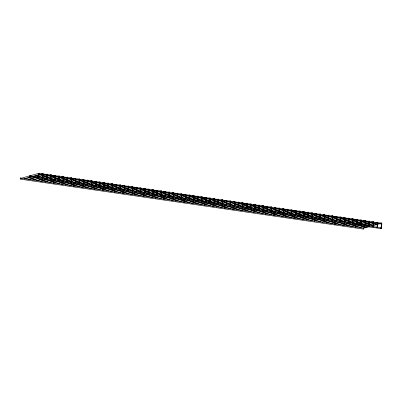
<?xml version="1.0" encoding="UTF-8"?>
<svg xmlns="http://www.w3.org/2000/svg" width="402" height="402" viewBox="0 0 402 402"><rect width="100%" height="100%" fill="white"/><g stroke="black" fill="none" stroke-linecap="round" stroke-linejoin="round"><path stroke-width="0.6" d="M33.044 179.865L32.748 180.111L38.416 178.573L38.803 173.599M38.366 178.227L38.748 178.282L39.185 173.654M41.637 173.875L42.959 173.503L43.235 173.739L42.718 178.885L42.446 178.82L42.893 173.92M45.13 174.634L47.039 174.101L47.315 174.332L46.908 179.473L46.526 179.418L46.843 174.433L47.114 174.473M49.798 175.061L51.119 174.694L51.396 174.925L50.878 180.071L50.602 180.011L50.923 175.026L51.195 175.066M54.803 180.654L55.004 175.619L55.275 175.659M54.682 180.604L55.064 180.659L55.506 176.031L55.2 175.287L44.486 178.282M58.883 181.247L59.084 176.212L59.355 176.252M58.762 181.196L59.144 181.252L59.556 176.111L59.28 175.88L57.958 176.252M52.647 179.473L63.355 176.473L63.662 177.171L63.225 181.85L62.843 181.789L63.164 176.81L63.436 176.85M65.677 177.563L67.435 177.071L67.717 177.302L67.305 182.443L66.923 182.387L67.245 177.403L67.516 177.443M69.611 178.197L71.516 177.664L71.797 177.895L71.385 183.036L71.003 182.98L71.325 177.996M75.204 183.624L75.405 178.588L75.676 178.629M75.084 183.573L75.465 183.629L75.903 179.001L75.596 178.257L65.476 181.091M68.521 181.97L79.676 178.85L79.983 179.599L79.546 184.222L79.164 184.166L79.485 179.186L79.757 179.222M81.998 179.94L83.757 179.448L84.038 179.679L83.626 184.819L83.244 184.764L83.566 179.779L83.837 179.82M86.52 180.408L87.837 180.041L88.113 180.272L87.601 185.417L87.324 185.357L87.646 180.372L87.917 180.413M91.52 186L91.726 180.965L91.998 181.006M91.405 185.95L91.787 186.005L92.224 181.377L91.917 180.634L81.35 183.588M95.601 186.593L95.807 181.558L96.073 181.598M95.485 186.543L95.867 186.598L96.274 181.458L95.998 181.227L94.676 181.598M89.51 184.779L100.078 181.82L100.384 182.568L99.947 187.196L99.565 187.136L99.887 182.156L100.153 182.191M102.837 182.784L104.158 182.418L104.435 182.649L103.917 187.794L103.646 187.734L103.967 182.749L104.234 182.789M97.525 186.005L108.238 183.01L108.54 183.704L108.108 188.382L107.721 188.327L108.043 183.342L108.314 183.382M110.997 183.975L112.319 183.603L112.595 183.835L112.078 188.98L111.801 188.92L112.123 183.935L112.394 183.975M116.002 189.563L116.203 184.533L116.474 184.568M115.882 189.513L116.263 189.568L116.675 184.428L116.399 184.196L114.49 184.729M119.158 185.161L120.479 184.794L120.756 185.026L120.238 190.171L119.962 190.111L120.283 185.126L120.555 185.166M113.846 188.382L124.555 185.387L124.861 186.131L124.424 190.759L124.042 190.704L124.364 185.719L124.635 185.759M127.318 186.347L128.635 185.98L128.916 186.211L128.399 191.357L128.122 191.297L128.444 186.312L128.715 186.352M132.323 191.94L132.524 186.905L132.796 186.945M132.203 191.89L132.585 191.945L133.022 187.317L132.715 186.573L122.007 189.573M136.404 192.533L136.605 187.503L136.876 187.538M136.283 192.483L136.665 192.538L137.077 187.402L136.796 187.166L135.479 187.538M130.168 190.759L140.876 187.764L141.182 188.508L140.745 193.136L140.363 193.081L140.685 188.096L140.956 188.136M143.64 188.724L144.956 188.357L145.233 188.588L144.72 193.734L144.444 193.674L144.765 188.689L145.037 188.729M138.323 191.945L149.036 188.95L149.343 189.694L148.906 194.322L148.524 194.266L148.846 189.282L149.117 189.322M152.72 194.91L152.926 189.875L153.197 189.915M152.604 194.859L152.986 194.915L153.393 189.774L153.117 189.543L151.795 189.915M146.484 193.136L157.197 190.141L157.504 190.885L157.066 195.513L156.685 195.452L157.132 190.553M159.514 191.226L161.277 190.734L161.554 190.965L161.147 196.106L160.765 196.05L161.086 191.066L161.353 191.106M163.594 191.819L165.358 191.327L165.634 191.558L165.227 196.699L164.845 196.643L165.162 191.659L165.433 191.699M169.041 197.287L169.242 192.251L169.513 192.292M168.92 197.236L169.307 197.292L169.714 192.151L169.438 191.92L167.674 192.412M173.121 197.879L173.322 192.849L173.594 192.885M173.001 197.829L173.383 197.884L173.825 193.261L173.518 192.513M167.473 195.94L177.599 193.111L177.9 193.854L177.463 198.482L177.081 198.427L177.403 193.442L177.674 193.483M180.357 194.071L181.674 193.704L181.955 193.935L181.438 199.08L181.161 199.02L181.609 194.116M175.187 197.251L185.754 194.297L186.061 195.04L185.623 199.668L185.242 199.613L185.563 194.628L185.835 194.668M189.442 200.256L189.643 195.221L189.915 195.261M189.322 200.206L189.704 200.261L190.116 195.121L189.834 194.89L188.518 195.261M193.523 200.849L193.724 195.819L193.995 195.859M193.402 200.799L193.784 200.859L194.221 196.231L193.915 195.483L183.347 198.442M196.678 196.447L197.995 196.081L198.276 196.312L197.759 201.457L197.482 201.397L197.804 196.412L198.075 196.452M191.367 199.668L202.075 196.673L202.382 197.417L201.945 202.045L201.563 201.99L201.884 197.005L202.156 197.045M204.839 197.638L206.156 197.266L206.432 197.498L205.919 202.643L205.643 202.583L206.065 197.699M199.523 200.859L210.236 197.859L210.542 198.608L210.105 203.231L209.723 203.176L210.045 198.196L210.316 198.231M212.995 198.824L214.316 198.457L214.593 198.688L214.075 203.834L213.804 203.774L214.125 198.789L214.392 198.829M207.683 202.045L218.397 199.05L218.703 199.794L218.266 204.422L217.884 204.367L218.206 199.382L218.472 199.422M221.155 200.01L222.477 199.643L222.753 199.874L222.236 205.02L221.964 204.96L222.281 199.975L222.552 200.015M226.16 205.603L226.361 200.568L226.633 200.608M226.04 205.553L226.426 205.608L226.834 200.467L226.557 200.236L224.648 200.769M230.24 206.196L230.441 201.166L230.713 201.201M230.12 206.146L230.507 206.206L230.914 201.065L230.637 200.829L229.316 201.201M232.808 201.96L234.718 201.427L234.994 201.658L234.582 206.799L234.2 206.744L234.522 201.759L234.793 201.799M237.476 202.387L238.798 202.02L239.074 202.251L238.662 207.392L238.28 207.337L238.602 202.352L229.934 204.894M232.165 205.608L242.873 202.613L243.18 203.357L242.743 207.985L242.361 207.929L242.682 202.945L242.954 202.985M246.562 208.573L246.763 203.543L247.034 203.578M246.441 208.522L246.823 208.578L247.235 203.437L246.954 203.206L245.637 203.578M250.642 209.166L250.843 204.136L251.114 204.176M250.521 209.12L250.903 209.176L251.34 204.548L251.034 203.804L240.326 206.799M253.355 204.889L255.114 204.397L255.396 204.628L254.984 209.769L254.602 209.713L254.923 204.729L255.195 204.769M257.29 205.522L259.195 204.99L259.476 205.221L259.064 210.362L258.682 210.306L259.004 205.321L259.275 205.362M261.516 206.075L263.275 205.583L263.551 205.814L263.144 210.955L262.762 210.899L263.084 205.914L263.355 205.955M266.958 211.542L267.164 206.512L267.436 206.548M266.843 211.492L267.224 211.547L267.631 206.412L267.355 206.176L266.039 206.548M271.038 212.135L271.244 207.105L271.511 207.146M270.923 212.09L271.305 212.145L271.742 207.517L271.435 206.774L261.31 209.603M274.194 207.733L275.516 207.367L275.792 207.598L275.275 212.743L275.003 212.683L275.325 207.698L275.591 207.739M269.028 210.914L279.596 207.96L279.903 208.703L279.465 213.331L279.083 213.276L279.405 208.291L279.671 208.331M282.355 208.924L283.676 208.553L283.953 208.784L283.435 213.934L283.159 213.869L283.48 208.884L283.752 208.924M287.36 214.512L287.561 209.482L287.832 209.522M287.239 214.462L287.626 214.522L288.063 209.894L287.757 209.146L277.189 212.105M290.515 210.11L291.837 209.743L292.113 209.975L291.596 215.12L291.319 215.06L291.741 210.176M285.204 213.331L295.917 210.336L296.219 211.03L295.782 215.708L295.4 215.653L295.721 210.668L295.993 210.708M298.676 211.301L299.992 210.929L300.274 211.161L299.756 216.306L299.48 216.246L299.802 211.261L300.073 211.301M303.681 216.889L303.882 211.859L304.153 211.894M303.56 216.839L303.942 216.894L304.379 212.271L304.073 211.522L293.365 214.522M307.761 217.482L307.962 212.452L308.233 212.492M307.641 217.437L308.022 217.492L308.434 212.351L308.153 212.12L306.837 212.487M310.329 213.246L312.233 212.713L312.515 212.944L312.103 218.085L311.721 218.03L312.042 213.045L312.314 213.085M314.997 213.673L316.314 213.306L316.595 213.537L316.078 218.683L315.801 218.623L316.248 213.718M318.49 214.432L320.394 213.899L320.67 214.13L320.263 219.271L319.881 219.216L320.203 214.231L320.474 214.271M324.082 219.859L324.283 214.829L324.555 214.864M323.962 219.809L324.344 219.869L324.751 214.728L324.474 214.492L323.158 214.864M328.158 220.452L328.364 215.422L328.635 215.462M328.042 220.407L328.424 220.462L328.861 215.834L328.555 215.09L317.841 218.085M331.313 216.05L332.635 215.683L332.911 215.914L332.394 221.06L332.122 220.999L332.444 216.015L332.71 216.055M326.002 219.271L336.715 216.276L337.022 217.02L336.585 221.648L336.203 221.592L336.524 216.608L336.791 216.648M339.474 217.241L340.796 216.869L341.072 217.1L340.554 222.251L340.283 222.185L340.6 217.206L340.871 217.241M344.479 222.829L344.68 217.799M344.358 222.783L344.745 222.839L345.152 217.698L344.876 217.467L342.966 218M338.831 220.889L348.956 218.06L349.258 218.753L348.825 223.432L348.439 223.376L348.76 218.392L349.031 218.432M341.881 221.773L353.036 218.653L353.338 219.397L352.901 224.025L352.519 223.969L352.84 218.984L353.112 219.025M355.353 219.738L357.112 219.246L357.393 219.477L356.981 224.617L356.599 224.562L356.921 219.577L357.192 219.618M360.8 225.205L361.001 220.175L361.272 220.211M360.679 225.155L361.061 225.21L361.473 220.075L361.192 219.839L359.875 220.211M364.88 225.798L365.081 220.768L365.353 220.809M364.76 225.753L365.142 225.808L365.579 221.18L365.272 220.437L354.705 223.391M368.036 221.396L369.353 221.03L369.634 221.261L369.116 226.406L368.84 226.346L369.162 221.361L369.433 221.401M362.865 224.577L373.433 221.623L373.739 222.366L373.302 226.994L372.92 226.939L373.242 221.954L373.513 221.994M376.197 222.587L377.513 222.216L377.795 222.447L377.277 227.597L377.001 227.532L377.322 222.547L377.594 222.587M38.481 178.277L38.376 177.91L38.301 178.719L381.016 228.622L381.518 223.502M381.081 228.125L381.463 228.185L381.9 223.557M24.859 178.96L24.617 178.639L24.718 179.001L32.924 176.704M28.798 179.599L28.838 179.191L28.798 179.599L36.562 177.423M36.959 180.784L36.994 180.377L36.959 180.784L42.964 179.106M41.205 181.051L40.909 181.297L46.456 179.86M45.119 181.97L45.155 181.568L45.119 181.97L51.124 180.292M49.366 182.242L49.069 182.488L55.059 180.925M53.28 183.161L53.315 182.754L53.28 183.161L59.28 181.478M57.566 183.578L57.184 183.523L57.36 183.754L63.36 182.076M61.436 184.347L61.476 183.945L61.436 184.347L67.441 182.669M65.516 184.94L65.556 184.538L65.516 184.94L71.521 183.262M69.596 185.538L69.636 185.131L69.596 185.538L75.601 183.855M73.888 185.955L73.506 185.9L73.677 186.131L79.681 184.453M77.757 186.724L77.797 186.322L77.757 186.724L83.762 185.046M82.048 187.146L81.666 187.091L81.837 187.317L87.842 185.639M85.917 187.915L85.958 187.508L85.917 187.915L91.782 186.272M90.209 188.332L89.827 188.277L89.998 188.508L96.445 186.704M94.078 189.101L94.118 188.694L94.078 189.101L99.937 187.463M98.369 189.518L97.987 189.463L98.158 189.694L104.605 187.89M102.239 190.287L102.274 189.885L102.239 190.287L107.656 188.774M106.53 190.709L106.143 190.654L106.319 190.885L112.766 189.081M110.54 191.437L110.294 191.111L110.399 191.478L115.816 189.96M114.686 191.895L114.304 191.839L114.48 192.071L120.927 190.267M118.555 192.664L118.595 192.262L118.555 192.664L123.977 191.151M122.635 193.261L122.675 192.854L122.635 193.261L128.64 191.578M126.886 193.528L126.59 193.774L132.137 192.337M130.796 194.447L130.836 194.04L130.796 194.447L136.801 192.769M135.047 194.714L134.745 194.96L140.74 193.402M138.956 195.633L138.997 195.231L138.956 195.633L144.961 193.955M143.202 195.905L142.906 196.151L148.454 194.714M147.117 196.824L147.157 196.417L147.117 196.824L153.122 195.146M151.408 197.241L151.026 197.186L151.197 197.417L157.202 195.739M155.418 197.97L155.172 197.648L155.278 198.01L161.282 196.332M159.569 198.432L159.187 198.377L159.358 198.603L165.363 196.925M163.438 199.201L163.473 198.794L163.438 199.201L169.443 197.518M167.729 199.618L167.343 199.563L167.518 199.794L173.523 198.116M171.599 200.387L171.634 199.985L171.599 200.387L177.599 198.709M175.679 200.98L175.714 200.578L175.679 200.98L182.126 199.176M179.754 201.578L179.794 201.171L179.754 201.578L185.618 199.935M184.046 201.995L183.664 201.94L183.835 202.171L189.839 200.487M188.056 202.724L187.814 202.397L187.915 202.764L193.779 201.126M192.206 203.186L191.824 203.126L191.995 203.357L198.442 201.553M196.216 203.914L195.975 203.588L196.075 203.95L201.492 202.437M200.156 204.548L200.196 204.141L200.156 204.548L206.603 202.744M204.236 205.141L204.276 204.734L204.236 205.141L209.653 203.623M208.316 205.734L208.357 205.332L208.316 205.734L214.321 204.055M212.537 206.286L212.291 205.965L212.397 206.326L217.814 204.814M216.477 206.924L216.512 206.517L216.477 206.924L222.482 205.241M220.723 207.191L220.427 207.437L225.974 206M224.638 208.11L224.673 207.703L224.638 208.11L230.642 206.432M228.718 208.703L228.753 208.301L228.718 208.703L234.135 207.191M232.798 209.296L232.833 208.894L232.798 209.296L238.798 207.618M237.085 209.718L236.703 209.663L236.873 209.894L242.878 208.211M240.954 210.487L240.994 210.08L240.954 210.487L246.959 208.809M251.039 209.402L245.034 211.08L244.863 210.849L245.245 210.904M249.114 211.673L249.155 211.271L249.114 211.673L255.119 209.995M253.406 212.095L253.024 212.04L253.195 212.271L259.2 210.588M257.275 212.864L257.315 212.457L257.275 212.864L263.28 211.181M261.566 213.281L261.184 213.226L261.355 213.457L267.802 211.653M265.436 214.05L265.476 213.648L265.436 214.05L271.3 212.412M269.727 214.472L269.345 214.417L269.516 214.643L275.521 212.965M273.737 215.201L273.491 214.874L273.596 215.241L279.455 213.598M277.888 215.658L277.506 215.603L277.676 215.834L284.264 213.99M281.757 216.427L281.792 216.02L281.757 216.427L287.174 214.909M285.837 217.02L285.872 216.618L285.837 217.02L292.284 215.216M289.917 217.613L289.953 217.211L289.917 217.613L295.334 216.1M293.998 218.211L294.033 217.804L293.998 218.211L300.445 216.407M298.214 218.763L297.972 218.437L298.073 218.804L303.495 217.286M302.153 219.397L302.193 218.995L302.153 219.397L308.158 217.718M306.404 219.668L306.108 219.914L311.656 218.477M310.314 220.587L310.354 220.18L310.314 220.587L316.319 218.904M314.565 220.854L314.263 221.1L319.811 219.663M318.474 221.773L318.515 221.366L318.474 221.773L324.479 220.095M322.721 222.04L322.424 222.291L328.419 220.728M326.635 222.959L326.675 222.557L326.635 222.959L332.64 221.281M330.926 223.381L330.544 223.326L330.715 223.557L336.132 222.04M334.796 224.15L334.831 223.743L334.796 224.15L340.801 222.472M338.876 224.743L338.911 224.341L338.876 224.743L344.881 223.065M342.956 225.336L342.991 224.934L342.956 225.336L348.961 223.658M347.243 225.758L346.861 225.703L347.037 225.934L353.036 224.251M351.117 226.527L351.152 226.12L351.117 226.527L357.117 224.844M355.403 226.944L355.021 226.889L355.192 227.12L361.197 225.442M359.272 227.713L359.313 227.311L359.272 227.713L365.137 226.075M363.353 228.306L363.393 227.904L363.353 228.306L369.805 226.502M20.663 179.186L20.738 178.377L20.663 179.186L363.378 229.09L363.458 228.281L363.378 229.09M282.465 212.643L29.778 175.85L29.592 176.297L29.698 176.659L381.091 227.813L381.202 228.175M29.698 176.659L29.778 175.85M38.813 173.322L38.733 174.131L381.453 224.035L381.634 223.587L381.528 223.226L38.813 173.322L38.733 174.131M372.493 225.753L372.413 226.562L372.493 225.753L369.388 225.301M381.091 227.813L381.016 228.622M20.638 178.408L20.678 178.006L20.638 178.408L38.914 173.297M20.678 178.006L20.1 178.166L24.447 178.8M24.617 178.639L30.627 176.955M32.245 176.503L40.466 174.202M34.1 176.377L41.863 174.207M28.698 179.232L43.959 174.96M37.592 177.136L45.21 175.006M32.778 179.825L38.647 178.181M40.994 177.528L48.627 175.393M42.255 177.568L51.049 175.106M36.853 180.418L41.692 179.066M45.753 178.322L55.129 175.699M40.934 181.011L45.632 179.699M49.155 178.714L56.34 176.704M49.833 178.92L58.039 176.624M45.014 181.609L49.265 180.418M53.913 179.513L62.265 177.176M49.094 182.201L54.521 180.684M57.315 179.9L64.501 177.89M57.994 180.106L66.199 177.81M53.175 182.794L58.014 181.443M60.808 180.659L68.435 178.523M62.657 180.538L71.008 178.202M57.255 183.387L61.953 182.076M66.149 181.292L73.918 179.121M61.335 183.985L66.174 182.629M70.229 181.89L79.169 179.387M65.415 184.578L69.526 183.428M73.631 182.277L81.264 180.141M74.31 182.483L82.078 180.312M69.496 185.171L74.335 183.82M76.681 183.161L84.757 180.9M78.978 182.915L86.742 180.739M73.576 185.764L77.686 184.613M82.47 183.669L90.234 181.498M77.656 186.357L82.495 185.005M84.842 184.347L92.917 182.091M86.108 184.387L94.902 181.93M81.737 186.955L87.018 185.478M90.631 184.86L98.395 182.684M85.817 187.548L90.51 186.232M92.857 185.578L100.49 183.443M94.269 185.578L103.063 183.116M89.897 188.141L95.179 186.664M98.791 186.046L106.555 183.875M93.973 188.734L98.671 187.422M101.605 186.598L109.238 184.468M102.284 186.804L111.223 184.302M98.053 189.332L102.163 188.181M105.686 187.196L113.319 185.061M106.952 187.237L114.716 185.061M102.133 189.925L107.419 188.448M109.766 187.789L118.128 185.448M110.444 187.995L119.384 185.493M106.213 190.518L111.052 189.166M115.113 188.422L122.876 186.252M110.294 191.111L114.992 189.799M117.927 188.975L126.143 186.679M119.776 188.855L128.57 186.392M114.374 191.704L118.625 190.518M123.268 189.613L130.891 187.478M118.454 192.302L123.153 190.985M126.228 190.126L134.303 187.865M126.766 190.367L135.7 187.87M122.535 192.895L126.786 191.704M131.429 190.799L139.198 188.628M126.615 193.488L131.308 192.176M134.248 191.352L142.022 189.176M134.926 191.558L143.715 189.096M130.695 194.081L134.946 192.895M139.589 191.985L147.358 189.814M134.776 194.679L139.469 193.362M142.991 192.377L150.182 190.367M143.67 192.583L151.876 190.287M138.856 195.272L143.695 193.915M147.75 193.176L155.956 190.88M142.936 195.864L147.187 194.674M151.152 193.563L158.785 191.432M151.83 193.769L160.036 191.473M147.016 196.457L151.85 195.106M154.202 194.447L162.277 192.186M155.911 194.362L164.85 191.865M151.097 197.05L155.202 195.905M159.313 194.754L166.946 192.618M159.991 194.96L167.755 192.784M155.172 197.648L160.011 196.292M162.363 195.633L170.438 193.377M172.197 192.885L173.373 192.553M164.654 195.387L172.423 193.216M159.252 198.241L164.679 196.724M168.152 196.146L175.915 193.975M163.333 198.834L168.031 197.523M170.518 196.824L178.151 194.689M172.373 196.699L181.166 194.236M167.413 199.427L172.84 197.91M176.312 197.332L184.076 195.161M171.493 200.02L176.332 198.668M178.538 198.05L186.754 195.754M179.945 198.05L188.744 195.593M175.573 200.618L180.855 199.141M184.468 198.523L192.236 196.347M179.654 201.211L184.935 199.734M186.84 199.201L195.503 196.779M189.136 198.95L196.9 196.779M183.734 201.804L189.015 200.327M192.628 199.709L200.397 197.538M187.814 202.397L192.508 201.085M195.447 200.261L203.809 197.925M196.126 200.467L205.06 197.965M191.895 202.995L196.005 201.844M200.789 200.899L208.553 198.724M195.975 203.588L200.668 202.271M203.603 201.452L210.648 199.482M204.281 201.658L213.221 199.156M200.055 204.181L204.306 202.99M208.95 202.085L216.713 199.915M204.136 204.774L208.829 203.462M211.764 202.638L219.542 200.462M212.442 202.844L221.381 200.342M208.216 205.367L212.321 204.221M215.844 203.236L223.477 201.1M217.11 203.276L224.728 201.141M212.291 205.965L216.99 204.648M219.924 203.829L228.145 201.528M220.603 204.03L229.542 201.533M216.371 206.558L221.211 205.201M224.004 204.422L231.637 202.286M225.271 204.462L232.889 202.332M220.452 207.151L225.15 205.839M228.673 204.854L235.858 202.839M224.532 207.744L229.371 206.392M233.431 205.648L241.637 203.357M228.612 208.342L233.311 207.025M236.833 206.04L244.461 203.904M237.512 206.246L245.717 203.95M232.693 208.934L237.532 207.578M241.587 206.839L249.938 204.502M236.773 209.527L242.2 208.01M244.989 207.226L252.18 205.216M245.667 207.432L253.436 205.261M240.853 210.12L245.692 208.769M248.039 208.11L256.114 205.849M250.335 207.864L258.687 205.528M244.934 210.713L250.361 209.196M253.149 208.417L260.782 206.281M253.828 208.623L261.596 206.447M249.014 211.311L253.707 209.995M256.2 209.296L264.275 207.04M258.054 209.176L266.848 206.713M253.094 211.904L258.516 210.387M261.988 209.809L269.752 207.638M257.174 212.497L262.009 211.145M264.22 210.527L272.435 208.226M265.627 210.527L274.42 208.065M261.255 213.09L265.36 211.944M270.149 210.995L277.913 208.824M265.335 213.683L270.616 212.206M272.521 211.673L281.184 209.251M273.787 211.713L282.581 209.256M269.415 214.281L274.697 212.804M278.31 212.186L286.073 210.01M273.491 214.874L278.189 213.557M280.536 212.904L288.314 210.728M281.943 212.904L290.741 210.442M277.571 215.467L282.857 213.99M286.47 213.372L294.234 211.201M281.651 216.06L286.35 214.748M289.284 213.929L296.329 211.954M289.963 214.13L298.902 211.628M285.732 216.658L289.842 215.507M294.631 214.562L302.394 212.387M289.812 217.251L294.51 215.934M297.445 215.115L305.661 212.814M298.123 215.321L307.058 212.819M293.892 217.844L298.003 216.693M301.525 215.708L309.153 213.573M302.786 215.748L310.409 213.618M297.972 218.437L302.671 217.125M305.605 216.301L313.821 214.005M307.455 216.181L315.218 214.005M302.053 219.03L306.892 217.678M309.686 216.899L317.314 214.763M310.947 216.939L318.57 214.804M306.133 219.628L310.826 218.311M314.349 217.326L321.982 215.191M315.615 217.366L324.409 214.909M310.213 220.221L315.052 218.869M319.108 218.125L328.489 215.502M314.294 220.814L318.987 219.502M321.922 218.678L329.7 216.502M322.6 218.884L331.394 216.422M318.374 221.407L322.625 220.221M327.268 219.311L335.62 216.974M322.454 222.004L327.876 220.482M330.67 219.703L337.861 217.693M331.348 219.909L339.554 217.613M326.535 222.597L331.369 221.241M334.162 220.462L341.795 218.326M335.429 220.502L344.368 218M330.61 223.19L335.308 221.879M339.509 221.095L347.273 218.924M334.69 223.783L339.529 222.432M343.589 221.688L352.524 219.19M338.77 224.376L342.881 223.231M346.991 222.08L354.619 219.944M347.67 222.286L355.433 220.11M342.851 224.974L347.69 223.618M350.036 222.959L358.112 220.703M352.333 222.713L360.102 220.542M346.931 225.567L351.041 224.416M355.825 223.472L363.594 221.301M351.011 226.16L355.85 224.808M358.197 224.15L366.272 221.889M359.463 224.19L368.257 221.728M355.092 226.753L360.373 225.276M363.986 224.658L371.755 222.487M359.172 227.351L363.87 226.035M366.217 225.376L373.845 223.241M367.624 225.376L376.418 222.919M363.252 227.944L368.533 226.467M371.026 225.768L381.593 222.814M372.146 225.849L379.915 223.673M42.446 178.82L42.828 178.875M46.526 179.418L46.908 179.473M50.602 180.011L50.989 180.066M62.843 181.789L63.225 181.85M66.923 182.387L67.305 182.443M71.003 182.98L71.385 183.036M79.164 184.166L79.546 184.222M83.244 184.764L83.626 184.819M87.324 185.357L87.706 185.412M99.565 187.136L99.947 187.196M103.646 187.734L104.028 187.789M107.721 188.327L108.108 188.382M119.962 190.111L120.344 190.166M124.042 190.704L124.424 190.759M128.122 191.297L128.504 191.352M140.363 193.081L140.745 193.136M144.444 193.674L144.826 193.729M148.524 194.266L148.906 194.322M156.685 195.452L157.066 195.513M160.765 196.05L161.147 196.106M164.845 196.643L165.227 196.699M177.081 198.427L177.463 198.482M181.161 199.02L181.543 199.075M185.242 199.613L185.623 199.668M197.482 201.397L197.864 201.452M201.563 201.99L201.945 202.045M205.643 202.583L206.025 202.638M213.804 203.774L214.186 203.829M217.884 204.367L218.266 204.422M221.964 204.96L222.346 205.015M234.2 206.744L234.582 206.799M238.28 207.337L238.662 207.392M242.361 207.929L242.743 207.985M254.602 209.713L254.984 209.769M258.682 210.306L259.064 210.362M262.762 210.899L263.144 210.955M275.003 212.683L275.385 212.738M279.083 213.276L279.465 213.331M283.159 213.869L283.546 213.924M291.319 215.06L291.701 215.115M295.4 215.653L295.782 215.708M299.48 216.246L299.862 216.301M311.721 218.03L312.103 218.085M315.801 218.623L316.183 218.678M319.881 219.216L320.263 219.271M332.122 220.999L332.504 221.055M336.203 221.592L336.585 221.648M340.283 222.185L340.665 222.241M348.439 223.376L348.825 223.432M352.519 223.969L352.901 224.025M356.599 224.562L356.981 224.617M368.84 226.346L369.222 226.401M372.92 226.939L373.302 226.994M377.001 227.532L377.383 227.587M283.706 212.824L368.147 225.12M25.688 178.98L32.517 179.97M33.758 180.151L110.123 191.272M111.369 191.452L195.804 203.749M197.045 203.93L244.853 210.889M246.094 211.07L252.923 212.065M254.164 212.246L314.389 221.015M315.63 221.195L322.459 222.19M323.7 222.371L362.815 228.065M381.453 224.035L381.342 223.668"/></g></svg>
